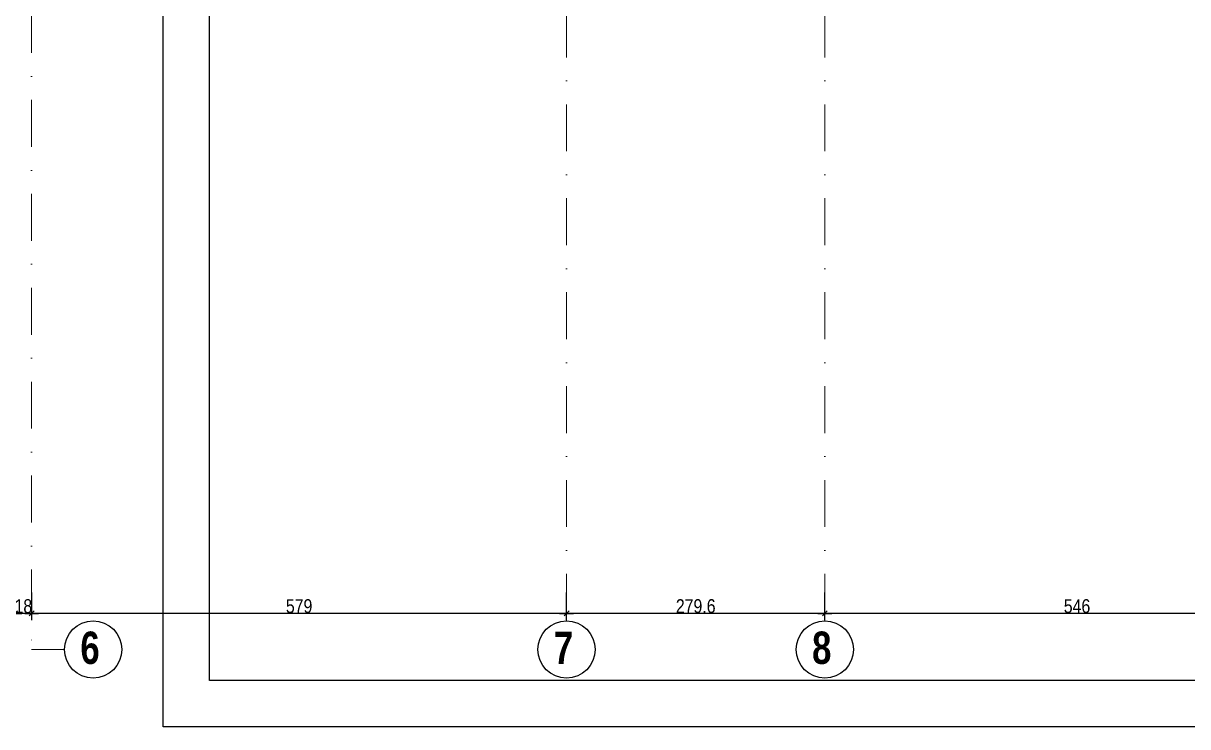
# Model space of a CAD drawing. Header units: centimetres. Extents: x -14085 to 643619, y -47998 to 35592.
# Drawn here: x 30273 to 31534, y 2017 to 2779 of the extents above; entities that cross this region are included whole.
import ezdxf
from ezdxf.enums import TextEntityAlignment as Align

# ---------------------------------------------------------------- set-up
doc = ezdxf.new("R2010")
doc.units = ezdxf.units.CM
doc.header["$PDMODE"] = 1
doc.header["$PDSIZE"] = -2
doc.linetypes.add('CACHEX2', pattern=[19.05, 12.7, -6.35])
doc.linetypes.add('TIRETPTX2', pattern=[50.8, 25.4, -12.7, 0, -12.7])
for name, color, linetype in [('01_cote_gen', 4, 'Continuous'), ('01_murs_sup', 2, 'CACHEX2'), ('01_texte', 230, 'Continuous'), ('AA_COTES', 2, 'Continuous')]:
    doc.layers.add(name, color=color, linetype=linetype)
doc.layers.add('01_tram_axes', color=2, linetype='TIRETPTX2', lineweight=9)
doc.styles.add('impact', font='impact.ttf')
doc.styles.add('STYLE2', font='ARIALN.TTF')
doc.dimstyles.new('JB50', dxfattribs={"dimscale": 0.1, "dimtxt": 150, "dimasz": 15, "dimexe": 0.1, "dimexo": 0.1, "dimgap": 0.09, "dimtad": 1, "dimdec": 1, "dimdsep": 46, "dimtxsty": 'STYLE2', "dimblk1": 'BOND_G', "dimblk2": 'BOND_D', "dimsah": 1, "dimcen": 1.5, "dimdle": 0.01, "dimse1": 1, "dimse2": 1, "dimclrd": 4, "dimclre": 2, "dimclrt": 6, "dimazin": 2, "dimtfac": 2.333333, "dimtdec": 1, "dimtix": 1, "dimtmove": 2, "dimatfit": 3, "dimldrblk": 'BOND_G', "dimfxl": 1, "dimtolj": 1, "dimtzin": 0, "dimarcsym": 0})

# ---------------------------------------------------------------- blocks, each defined once
blk = doc.blocks.new('BOND_G')
at = {"layer": 'AA_COTES', "color": 0}
for p, q in [((0, -5), (0, 15)), ((5, 0), (-5, 0)), ((1.77, 1.77), (-1.77, -1.77))]:
    blk.add_line(p, q, dxfattribs=at)
blk = doc.blocks.new('BOND_D')
at = {"layer": 'AA_COTES', "color": 0}
for p, q in [((5, 0), (-5, 0)), ((-1.77, -1.77), (1.77, 1.77)), ((0, 5), (0, -15))]:
    blk.add_line(p, q, dxfattribs=at)
blk = doc.blocks.new('*D1452')
at = {"layer": '01_cote_gen', "color": 4, "lineweight": -2, "transparency": 16777216}
blk.add_line((31685.5, 2140.1), (31142.5, 2140.1), dxfattribs=at)
at = {"layer": 'Defpoints', "color": 0, "lineweight": 0, "transparency": 16777216}
for p in [(31141, 2200.8), (31687, 2191.4), (31141, 2140.1)]:
    blk.add_point(p, dxfattribs=at)
at = {"layer": '01_cote_gen', "color": 4, "lineweight": -2, "transparency": 16777216, "xscale": 1.5, "yscale": 1.5, "zscale": 1.5, "rotation": 180}
blk.add_blockref('BOND_D', (31141, 2140.1), dxfattribs=at)
at = {"layer": '01_cote_gen', "color": 4, "lineweight": -2, "transparency": 16777216, "xscale": 1.5, "yscale": 1.5, "zscale": 1.5}
blk.add_blockref('BOND_G', (31687, 2140.1), dxfattribs=at)
at = {"layer": '01_cote_gen', "color": 6, "lineweight": 0, "transparency": 16777216, "insert": (31414, 2147.8), "char_height": 15, "attachment_point": 5, "style": 'STYLE2'}
blk.add_mtext('\\A1;546', dxfattribs=at)
blk = doc.blocks.new('*D1453')
at = {"layer": '01_cote_gen', "color": 4, "lineweight": -2, "transparency": 16777216}
blk.add_line((31139.5, 2140.1), (30862.9, 2140.1), dxfattribs=at)
at = {"layer": 'Defpoints', "color": 0, "lineweight": 0, "transparency": 16777216}
for p in [(30861.4, 2193.8), (31141, 2200.8), (30861.4, 2140.1)]:
    blk.add_point(p, dxfattribs=at)
at = {"layer": '01_cote_gen', "color": 4, "lineweight": -2, "transparency": 16777216, "xscale": 1.5, "yscale": 1.5, "zscale": 1.5, "rotation": 180}
blk.add_blockref('BOND_D', (30861.4, 2140.1), dxfattribs=at)
at = {"layer": '01_cote_gen', "color": 4, "lineweight": -2, "transparency": 16777216, "xscale": 1.5, "yscale": 1.5, "zscale": 1.5}
blk.add_blockref('BOND_G', (31141, 2140.1), dxfattribs=at)
at = {"layer": '01_cote_gen', "color": 6, "lineweight": 0, "transparency": 16777216, "insert": (31001.2, 2147.8), "char_height": 15, "attachment_point": 5, "style": 'STYLE2'}
blk.add_mtext('\\A1;279.6', dxfattribs=at)
blk = doc.blocks.new('*D1454')
at = {"layer": '01_cote_gen', "color": 4, "lineweight": -2, "transparency": 16777216}
blk.add_line((30859.9, 2140.1), (30283.9, 2140.1), dxfattribs=at)
at = {"layer": 'Defpoints', "color": 0, "lineweight": 0, "transparency": 16777216}
for p in [(30861.4, 2193.8), (30282.4, 2172.6), (30282.4, 2140.1)]:
    blk.add_point(p, dxfattribs=at)
at = {"layer": '01_cote_gen', "color": 4, "lineweight": -2, "transparency": 16777216, "xscale": 1.5, "yscale": 1.5, "zscale": 1.5, "rotation": 180}
blk.add_blockref('BOND_D', (30282.4, 2140.1), dxfattribs=at)
at = {"layer": '01_cote_gen', "color": 4, "lineweight": -2, "transparency": 16777216, "xscale": 1.5, "yscale": 1.5, "zscale": 1.5}
blk.add_blockref('BOND_G', (30861.4, 2140.1), dxfattribs=at)
at = {"layer": '01_cote_gen', "color": 6, "lineweight": 0, "transparency": 16777216, "insert": (30571.9, 2147.8), "char_height": 15, "attachment_point": 5, "style": 'STYLE2'}
blk.add_mtext('\\A1;579', dxfattribs=at)
blk = doc.blocks.new('*D1455')
at = {"layer": '01_cote_gen', "color": 4, "lineweight": -2, "transparency": 16777216}
blk.add_line((30280.9, 2140.1), (30265.9, 2140.1), dxfattribs=at)
at = {"layer": 'Defpoints', "color": 0, "lineweight": 0, "transparency": 16777216}
for p in [(30282.4, 2172.6), (30264.4, 2167.9), (30264.4, 2140.1)]:
    blk.add_point(p, dxfattribs=at)
at = {"layer": '01_cote_gen', "color": 4, "lineweight": -2, "transparency": 16777216, "xscale": 1.5, "yscale": 1.5, "zscale": 1.5, "rotation": 180}
blk.add_blockref('BOND_D', (30264.4, 2140.1), dxfattribs=at)
at = {"layer": '01_cote_gen', "color": 4, "lineweight": -2, "transparency": 16777216, "xscale": 1.5, "yscale": 1.5, "zscale": 1.5}
blk.add_blockref('BOND_G', (30282.4, 2140.1), dxfattribs=at)
at = {"layer": '01_cote_gen', "color": 6, "lineweight": 0, "transparency": 16777216, "insert": (30273.4, 2147.8), "char_height": 15, "attachment_point": 5, "style": 'STYLE2'}
blk.add_mtext('\\A1;18', dxfattribs=at)

msp = doc.modelspace()

# ---------------------------------------------------------------- hatches: boundary and pattern name
at = {"layer": '01_murs_sup'}
h = msp.add_hatch(dxfattribs=at)
h.set_pattern_fill('DASH', color=256, scale=2.5, angle=135)
h.set_pattern_definition([(135, (12346.688, -125.725), (-11.2253202, 9e-16), [7.9375, -7.9375])])
h.paths.add_polyline_path([(29976.01, 3276.39), (29697.95, 3276.39), (29697.95, 3779.39), (29672.95, 3779.39), (29672.95, 3276.39), (29085.45, 3276.39), (29085.45, 3779.41), (29080.45, 3779.41), (29065.45, 3779.41), (29065.45, 3276.43), (29000.45, 3276.43), (29000.45, 3889.41), (29085.45, 3889.41), (29085.45, 4127.59), (29065.45, 4127.59), (29065.45, 3909.41), (28980.45, 3909.41), (28980.45, 3121.39), (29085.45, 3121.39), (29085.45, 3251.39), (29976.01, 3251.39)])
h.paths.add_polyline_path([(29065.45, 3251.39), (29065.45, 3141.39), (29000.45, 3141.39), (29000.45, 3251.39)], flags=16)
edge = h.paths.add_edge_path(flags=0)
edge.add_arc((29034.51, 3196.39), 3.91, 0, 360)
h.paths.add_polyline_path([(30272.37, 3286.39), (30252.37, 3286.39), (30252.37, 3276.39), (29976.01, 3276.39), (29976.01, 3251.39), (30272.37, 3251.39)])
h.paths.add_polyline_path([(30272.37, 3779.39), (30252.37, 3779.39), (30252.37, 3286.39), (30272.37, 3286.39)])
h.paths.add_polyline_path([(32515.97, 3759.34), (32515.97, 3779.34), (32490.97, 3779.34), (32490.97, 3774.37), (32490.97, 3276.39), (32230.97, 3276.39), (32230.97, 3286.39), (32210.97, 3286.39), (32210.97, 3276.39), (31696.97, 3276.39), (31696.97, 3286.39), (31676.97, 3286.39), (31676.97, 3276.39), (31416.97, 3276.39), (31416.97, 3829.39), (31392.61, 3829.39), (31392.61, 3809.39), (31396.97, 3809.39), (31396.97, 3276.39), (31138.97, 3276.39), (31138.97, 3809.39), (31289.41, 3809.39), (31289.41, 3829.39), (31120.97, 3829.39), (31120.97, 3276.39), (30871.24, 3276.39), (30871.24, 3286.39), (30851.24, 3286.39), (30851.24, 3276.39), (30294.37, 3276.39), (30294.37, 3286.39), (30274.37, 3286.39), (30274.37, 3251.39), (31033.97, 3251.39), (31033.97, 3117.45), (31138.97, 3117.45), (31138.97, 3251.39), (31783.48, 3251.39), (31783.48, 3181.39), (31863.48, 3181.39), (31863.48, 3251.39), (32490.97, 3251.39), (32490.97, 2324.49), (33874.97, 2324.49), (33874.97, 2349.49), (32515.97, 2349.49), (32515.97, 2599.88), (33107.18, 2599.88), (33107.18, 2452.4), (33649.93, 2452.4), (33649.93, 2450.19), (33669.93, 2450.19), (33669.93, 2584.29), (33649.93, 2584.29), (33649.93, 2472.4), (33125.18, 2472.4), (33125.18, 2927.19), (33340.96, 2927.19), (33340.96, 2947.19), (33125.18, 2947.19), (33125.18, 3337.6), (33107.18, 3337.6), (33107.18, 2619.88), (32515.97, 2619.88)])
h.paths.add_polyline_path([(31053.97, 3251.39), (31118.97, 3251.39), (31118.97, 3137.45), (31053.97, 3137.45)], flags=16)
edge = h.paths.add_edge_path(flags=0)
edge.add_arc((31086.47, 3192.45), 3.91, 0, 360)
h.paths.add_polyline_path([(31803.48, 3251.39), (31843.48, 3251.39), (31843.48, 3201.39), (31803.48, 3201.39)], flags=16)
h.paths.add_polyline_path([(30871.24, 3779.41), (30851.24, 3779.41), (30851.24, 3286.39), (30871.24, 3286.39)], flags=17)
h.paths.add_polyline_path([(30294.37, 3779.39), (30274.37, 3779.39), (30274.37, 3286.39), (30294.37, 3286.39)])

# ---------------------------------------------------------------- linework, layer by layer
at = {"layer": '01_cote_gen'}
for p, q in [((30424.9, 2017.33), (30424.9, 6217.33)), ((36707.54, 2017.33), (30424.9, 2017.33))]:
    msp.add_line(p, q, dxfattribs=at)
at = {"layer": '01_texte'}
for p, q in [((30474.9, 2067.33), (30474.9, 6167.33)), ((36364.9, 2067.33), (30474.9, 2067.33))]:
    msp.add_line(p, q, dxfattribs=at)
for centre in [(30348.89, 2100.95), (30861.37, 2100.95), (31140.97, 2100.95)]:
    msp.add_circle(centre, 30.98, dxfattribs=at)
at = {"layer": '01_tram_axes', "ltscale": 2}
for p, q in [((30282.37, 5747.02), (30282.37, 2100.95)), ((30861.37, 2131.93), (30861.37, 5716.04)), ((31140.97, 2131.93), (31140.97, 5716.04)), ((30282.37, 2100.95), (30317.91, 2100.95))]:
    msp.add_line(p, q, dxfattribs=at)

# ---------------------------------------------------------------- texts
at = {"layer": '01_texte', "style": 'impact'}
for s, p in [('6', (30345.55, 2102.83)), ('7', (30858.03, 2102.83)), ('8', (31137.63, 2102.83))]:
    msp.add_text(s, height=35, dxfattribs=at).set_placement(p, align=Align.MIDDLE_CENTER)

# ---------------------------------------------------------------- dimensions: what is measured, and where the dimension line sits
at = {"layer": '01_cote_gen', "lineweight": 0}
for base, p1, p2, picture, middle in [((30282.37, 2140.11), (30861.37, 2193.76), (30282.37, 2172.63), '*D1454', (30571.87, 2147.78)), ((30861.37, 2140.11), (31140.97, 2200.8), (30861.37, 2193.76), '*D1453', (31001.17, 2147.78)), ((31140.97, 2140.11), (31686.97, 2191.41), (31140.97, 2200.8), '*D1452', (31413.97, 2147.78)), ((30264.37, 2140.11), (30282.37, 2172.63), (30264.37, 2167.93), '*D1455', (30273.37, 2147.78))]:
    dim = msp.add_linear_dim(base=base, p1=p1, p2=p2, dimstyle='JB50', dxfattribs=at)
    dim.commit()
    dim.dimension.update_dxf_attribs({"geometry": picture, "text_midpoint": middle})

doc.saveas('drawing.dxf')
